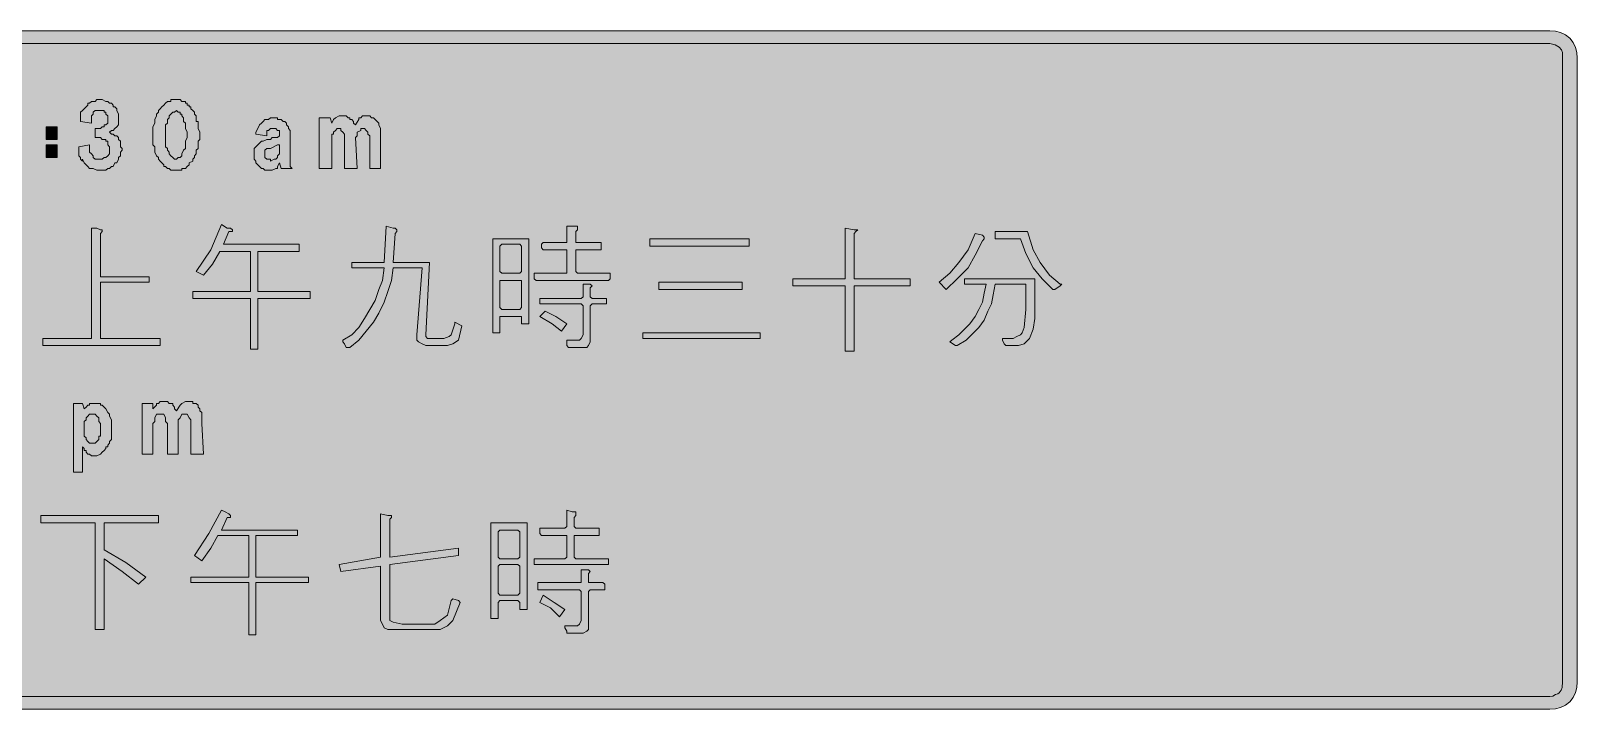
# Model space of a CAD drawing. Header units: metres. Extents: x 14 to 555, y 81 to 193.
# Drawn here: x 298.2 to 554.9, y 80.8 to 193.3 of the extents above; entities that cross this region are included whole.
import ezdxf

# ---------------------------------------------------------------- set-up
doc = ezdxf.new("R2010")
doc.units = ezdxf.units.M
doc.layers.add('FILL_BLACK_000000', color=7, linetype='Continuous', true_color=0x000000)
doc.layers.add('FILL_PINK_E1E1E1', color=7, linetype='Continuous', true_color=0xe1e1e1)

msp = doc.modelspace()

# ---------------------------------------------------------------- hatches: boundary and pattern name
at = {"layer": 'FILL_BLACK_000000', "true_color": 0x000000}
h = msp.add_hatch(color=7, dxfattribs=at)
h.dxf.hatch_style = 1
h.paths.add_polyline_path([(551.25, 193.2), (552.11, 193), (552.92, 192.63), (553.65, 192.06), (554.22, 191.33), (554.59, 190.52), (554.79, 189.66), (554.85, 188.76), (554.85, 85.26), (554.79, 84.36), (554.59, 83.5), (554.22, 82.69), (553.65, 81.96), (552.92, 81.39), (552.11, 81.02), (551.25, 80.82), (550.35, 80.76), (18.45, 80.76), (17.55, 80.8), (16.65, 81.06), (16.01, 81.51), (15.15, 81.96), (14.25, 83.46), (13.99, 84.36), (13.95, 85.26), (13.95, 188.76), (14.01, 189.66), (14.21, 190.52), (14.58, 191.33), (15.15, 192.06), (16.01, 192.62), (16.65, 192.96), (17.55, 193.22), (18.45, 193.26), (550.35, 193.26), (551.25, 193.2)])
h.paths.add_polyline_path([(16.95, 190.56), (16.27, 189.66), (16.11, 189.21), (16.05, 188.76), (16.05, 85.26), (16.11, 84.81), (16.27, 84.36), (16.95, 83.46), (17.59, 83.05), (18.45, 82.86), (550.35, 82.86), (550.8, 82.9), (551.25, 83.16), (551.66, 83.31), (551.85, 83.46), (552.2, 83.91), (552.37, 84.36), (552.45, 85.26), (552.45, 188.76), (552.45, 189.66), (552.26, 190.11), (551.85, 190.56), (551.21, 190.97), (550.35, 191.16), (18.45, 191.16), (17.59, 190.97), (16.95, 190.56)], flags=16)
h = msp.add_hatch(color=7, dxfattribs=at)
h.dxf.hatch_style = 1
h.paths.add_polyline_path([(308.85, 175.56), (308.85, 177.06), (309.45, 177.06), (309.75, 177.06), (310.05, 177.36), (310.35, 177.36), (310.35, 177.66), (310.65, 177.66), (310.95, 177.96), (310.95, 178.26), (310.95, 178.86), (310.95, 179.16), (310.65, 179.46), (310.65, 179.76), (310.35, 179.76), (310.35, 180.06), (310.05, 180.06), (309.75, 180.06), (309.45, 180.06), (309.15, 180.06), (308.85, 180.06), (308.55, 179.76), (308.55, 179.46), (308.25, 179.16), (308.25, 178.86), (308.25, 178.56), (308.25, 177.96), (306.45, 178.26), (306.45, 178.56), (306.45, 179.16), (306.45, 179.76), (306.75, 180.06), (307.05, 180.36), (307.35, 180.66), (307.65, 180.96), (307.65, 181.26), (307.95, 181.26), (308.25, 181.56), (308.55, 181.56), (308.85, 181.56), (309.15, 181.86), (309.45, 181.86), (309.75, 181.86), (310.05, 181.86), (310.65, 181.56), (310.95, 181.56), (311.25, 181.26), (311.55, 181.26), (311.85, 180.96), (311.85, 180.66), (312.15, 180.66), (312.45, 180.36), (312.45, 180.06), (312.75, 179.46), (312.75, 179.16), (312.75, 178.86), (312.75, 178.26), (312.75, 177.96), (312.75, 177.66), (312.45, 177.36), (312.15, 177.06), (311.85, 176.76), (311.55, 176.76), (311.25, 176.46), (311.55, 176.16), (311.85, 176.16), (312.15, 175.86), (312.45, 175.86), (312.75, 175.56), (312.75, 175.26), (313.05, 174.96), (313.05, 174.66), (313.05, 174.36), (313.05, 174.06), (313.35, 173.76), (313.35, 173.46), (313.05, 173.16), (313.05, 172.86), (313.05, 172.56), (312.75, 172.26), (312.75, 171.96), (312.45, 171.36), (312.15, 171.36), (311.85, 170.76), (311.55, 170.76), (311.25, 170.46), (310.95, 170.46), (310.65, 170.16), (310.05, 170.16), (309.75, 170.16), (309.45, 170.16), (309.15, 170.16), (308.55, 170.46), (308.25, 170.46), (307.95, 170.46), (307.65, 170.76), (307.35, 171.06), (307.05, 171.36), (306.75, 171.96), (306.75, 171.66), (306.45, 171.96), (306.45, 172.26), (306.15, 172.56), (306.15, 172.86), (306.15, 173.46), (306.15, 174.06), (307.95, 174.36), (307.95, 173.76), (307.95, 173.16), (308.25, 172.86), (308.55, 172.56), (308.55, 172.26), (308.85, 171.96), (309.15, 171.96), (309.45, 171.96), (309.75, 171.96), (310.05, 171.96), (310.35, 172.26), (310.65, 172.26), (310.95, 172.56), (311.25, 172.86), (311.25, 173.46), (311.25, 173.76), (311.25, 174.06), (310.95, 174.36), (310.95, 174.96), (310.65, 174.96), (310.65, 175.26), (310.05, 175.26), (309.75, 175.56), (309.45, 175.56), (308.85, 175.56)])
h = msp.add_hatch(color=7, dxfattribs=at)
h.dxf.hatch_style = 1
h.paths.add_polyline_path([(318.45, 175.26), (318.45, 175.86), (318.45, 176.16), (318.45, 176.46), (318.45, 177.06), (318.45, 177.36), (318.75, 177.96), (318.75, 178.26), (318.75, 178.56), (319.05, 179.16), (319.05, 179.46), (319.35, 179.76), (319.35, 180.06), (319.65, 180.36), (319.95, 180.66), (320.25, 180.96), (320.55, 181.26), (320.85, 181.56), (321.15, 181.56), (321.45, 181.56), (321.45, 181.86), (322.05, 181.86), (322.35, 181.86), (322.65, 181.86), (322.95, 181.86), (323.25, 181.56), (323.55, 181.56), (323.85, 181.56), (323.85, 181.26), (324.15, 181.26), (324.15, 180.96), (324.45, 180.96), (324.45, 180.66), (324.75, 180.66), (324.75, 180.36), (325.05, 180.06), (325.35, 179.76), (325.35, 179.46), (325.65, 179.16), (325.65, 178.86), (325.65, 178.56), (325.65, 178.26), (325.95, 178.26), (325.95, 177.96), (325.95, 177.66), (325.95, 177.06), (326.25, 176.46), (326.25, 176.16), (326.25, 175.86), (326.25, 175.56), (326.25, 175.26), (325.95, 174.96), (325.95, 174.36), (325.95, 174.06), (325.95, 173.76), (325.65, 173.46), (325.65, 173.16), (325.65, 172.86), (325.35, 172.56), (325.35, 172.26), (325.05, 171.96), (325.05, 171.66), (324.45, 171.36), (324.45, 171.06), (324.15, 170.76), (323.85, 170.46), (323.55, 170.46), (323.25, 170.46), (323.25, 170.16), (322.95, 170.16), (322.65, 170.16), (322.35, 170.16), (322.05, 170.16), (321.75, 170.16), (321.45, 170.16), (321.15, 170.46), (320.85, 170.46), (320.55, 170.76), (320.25, 170.76), (320.25, 171.06), (319.95, 171.36), (319.65, 171.66), (319.35, 171.96), (319.35, 172.26), (319.05, 172.56), (318.75, 173.16), (318.75, 173.46), (318.75, 174.06), (318.45, 174.36), (318.45, 174.66), (318.45, 174.96), (318.45, 175.26)])
h.paths.add_polyline_path([(320.55, 176.16), (320.55, 175.86), (320.55, 175.26), (320.55, 174.66), (320.55, 174.36), (320.55, 174.06), (320.85, 173.76), (320.85, 173.46), (321.15, 173.16), (321.15, 172.86), (321.45, 172.56), (321.75, 172.26), (322.05, 171.96), (322.35, 171.96), (322.65, 172.26), (322.95, 172.26), (323.25, 172.56), (323.25, 172.86), (323.55, 173.46), (323.85, 173.76), (323.85, 174.36), (323.85, 174.96), (324.15, 175.56), (324.15, 175.86), (324.15, 176.46), (323.85, 177.06), (323.85, 177.66), (323.85, 177.96), (323.55, 178.26), (323.55, 178.56), (323.55, 178.86), (323.25, 179.16), (323.25, 179.46), (322.95, 179.46), (322.95, 179.76), (322.65, 179.76), (322.35, 180.06), (322.05, 179.76), (321.75, 179.76), (321.45, 179.46), (321.15, 179.16), (321.15, 178.86), (320.85, 178.56), (320.85, 177.96), (320.55, 177.66), (320.55, 177.06), (320.55, 176.46), (320.55, 176.16)], flags=16)
h = msp.add_hatch(color=7, dxfattribs=at)
h.dxf.hatch_style = 1
h.paths.add_polyline_path([(302.55, 177.36), (302.55, 175.26), (300.75, 175.26), (300.75, 177.36), (302.55, 177.36)])
h = msp.add_hatch(color=7, dxfattribs=at)
h.dxf.hatch_style = 1
h.paths.add_polyline_path([(335.55, 176.46), (335.85, 177.06), (336.15, 177.66), (336.45, 177.96), (336.75, 178.26), (337.05, 178.56), (337.65, 178.56), (337.95, 178.86), (338.55, 178.86), (338.85, 178.86), (339.15, 178.86), (339.15, 178.56), (339.75, 178.56), (340.05, 178.26), (340.35, 178.26), (340.65, 177.96), (340.65, 177.66), (340.95, 177.36), (340.95, 177.06), (341.25, 176.76), (341.25, 176.16), (341.25, 175.86), (341.25, 171.06), (341.25, 170.76), (341.55, 170.46), (339.75, 170.46), (339.45, 171.36), (339.15, 170.76), (339.15, 170.46), (338.85, 170.46), (338.25, 170.16), (337.95, 170.16), (337.35, 170.16), (337.05, 170.16), (336.75, 170.46), (336.45, 170.46), (336.15, 170.76), (335.85, 171.06), (335.55, 171.36), (335.55, 171.66), (335.25, 171.96), (335.25, 172.26), (335.25, 172.56), (335.25, 173.16), (335.25, 173.76), (335.55, 174.06), (335.85, 174.36), (336.15, 174.66), (336.45, 174.96), (336.75, 174.96), (337.35, 175.26), (337.95, 175.26), (338.25, 175.56), (338.55, 175.56), (338.85, 175.56), (339.15, 175.56), (339.45, 175.86), (339.45, 176.46), (339.45, 176.76), (339.15, 176.76), (338.85, 177.06), (338.55, 177.06), (338.25, 177.06), (337.95, 177.06), (337.65, 176.76), (337.35, 176.76), (337.35, 176.46), (337.35, 175.86), (335.55, 176.16), (335.55, 176.46)])
h.paths.add_polyline_path([(337.65, 173.76), (337.35, 173.76), (337.05, 173.46), (337.05, 173.16), (337.05, 172.86), (337.05, 172.56), (337.05, 172.26), (337.35, 171.96), (337.65, 171.96), (337.95, 171.96), (337.95, 171.66), (338.55, 171.96), (338.85, 171.96), (339.15, 172.26), (339.15, 172.56), (339.45, 172.86), (339.45, 173.16), (339.45, 174.36), (339.15, 174.36), (337.95, 173.76), (337.65, 173.76)], flags=16)
h = msp.add_hatch(color=7, dxfattribs=at)
h.dxf.hatch_style = 1
h.paths.add_polyline_path([(348.15, 170.46), (346.05, 170.46), (346.05, 178.86), (347.85, 178.86), (348.15, 177.96), (348.45, 178.56), (348.75, 178.86), (349.35, 179.16), (349.65, 179.16), (349.95, 179.16), (350.55, 179.16), (350.85, 178.86), (351.15, 178.86), (351.15, 178.56), (351.45, 178.56), (351.75, 178.26), (351.75, 177.96), (352.05, 177.66), (352.65, 178.56), (352.65, 178.86), (352.95, 178.86), (353.25, 179.16), (353.55, 179.16), (353.85, 179.16), (354.15, 179.16), (354.45, 179.16), (354.75, 178.86), (355.05, 178.86), (355.35, 178.56), (355.65, 178.26), (355.95, 177.96), (355.95, 177.66), (356.25, 177.06), (356.25, 176.76), (356.25, 176.46), (356.25, 175.86), (356.25, 175.56), (356.25, 170.46), (354.45, 170.46), (354.45, 175.26), (354.45, 175.86), (354.15, 176.16), (354.15, 176.46), (353.85, 176.76), (353.55, 177.06), (353.25, 177.06), (352.95, 177.06), (352.95, 176.76), (352.35, 176.46), (352.35, 176.16), (352.35, 175.86), (352.05, 175.56), (352.35, 170.46), (350.25, 170.46), (350.25, 175.26), (350.25, 175.86), (350.25, 176.16), (349.95, 176.46), (349.65, 176.76), (349.65, 177.06), (349.35, 177.06), (349.05, 177.06), (348.75, 176.76), (348.45, 176.46), (348.45, 176.16), (348.15, 176.16), (348.15, 175.86), (348.15, 175.56), (348.15, 175.26), (348.15, 170.46)])
h = msp.add_hatch(color=7, dxfattribs=at)
h.dxf.hatch_style = 1
h.paths.add_polyline_path([(302.55, 174.36), (302.55, 172.26), (300.75, 172.26), (300.75, 174.36), (302.55, 174.36)])
h = msp.add_hatch(color=7, dxfattribs=at)
h.dxf.hatch_style = 1
h.paths.add_polyline_path([(317.85, 151.56), (309.75, 151.56), (309.75, 142.26), (319.65, 142.26), (319.65, 141.06), (300.15, 141.06), (300.15, 142.26), (308.25, 142.26), (308.25, 160.56), (309.15, 160.56), (309.75, 160.26), (310.05, 160.26), (310.05, 159.96), (309.75, 159.66), (309.75, 152.46), (317.85, 152.46), (317.85, 151.56)])
h = msp.add_hatch(color=7, dxfattribs=at)
h.dxf.hatch_style = 1
h.paths.add_polyline_path([(334.65, 140.46), (334.65, 148.86), (325.05, 148.86), (325.05, 150.06), (334.65, 150.06), (334.65, 156.66), (329.55, 156.66), (328.35, 154.56), (326.85, 152.76), (325.65, 153.36), (328.05, 156.96), (329.85, 161.16), (330.75, 160.56), (331.35, 160.56), (331.65, 160.26), (331.65, 159.96), (331.05, 159.96), (330.15, 157.86), (342.75, 157.86), (342.75, 156.66), (335.85, 156.66), (335.85, 150.06), (344.55, 150.06), (344.55, 148.86), (335.85, 148.86), (335.85, 140.46), (334.65, 140.46)])
h = msp.add_hatch(color=7, dxfattribs=at)
h.dxf.hatch_style = 1
h.paths.add_polyline_path([(358.35, 153.96), (358.05, 151.86), (357.45, 150.06), (356.85, 148.26), (355.95, 146.46), (355.05, 144.96), (353.85, 143.46), (352.65, 141.96), (351.15, 140.76), (350.55, 140.76), (350.25, 141.36), (349.95, 141.66), (349.95, 141.96), (351.45, 142.86), (352.65, 144.06), (353.55, 145.56), (354.45, 147.06), (355.35, 148.56), (355.95, 150.36), (356.55, 151.86), (356.85, 153.96), (351.45, 153.96), (351.45, 154.86), (356.85, 154.86), (357.15, 160.86), (358.35, 160.56), (358.65, 160.56), (358.95, 160.26), (358.95, 159.96), (358.65, 159.66), (358.35, 154.86), (364.35, 154.86), (363.75, 142.86), (363.75, 142.56), (364.05, 142.26), (366.75, 142.26), (367.65, 142.56), (367.95, 142.86), (368.55, 144.66), (368.55, 144.96), (369.75, 144.36), (369.15, 141.96), (368.25, 141.36), (367.35, 141.06), (363.75, 141.06), (363.15, 141.36), (362.55, 141.66), (362.25, 141.96), (362.25, 142.86), (363.15, 153.96), (358.35, 153.96)])
h = msp.add_hatch(color=7, dxfattribs=at)
h.dxf.hatch_style = 1
h.paths.add_polyline_path([(383.55, 156.96), (383.25, 156.96), (382.95, 157.26), (382.95, 157.86), (383.25, 158.16), (383.55, 158.16), (387.15, 158.16), (387.15, 160.86), (387.45, 160.86), (388.35, 160.86), (388.95, 160.86), (388.95, 160.56), (388.95, 160.26), (388.65, 159.96), (388.65, 158.16), (388.95, 158.16), (392.85, 158.16), (392.85, 157.86), (392.85, 157.26), (392.85, 156.96), (388.95, 156.96), (388.65, 156.96), (388.65, 153.36), (388.95, 153.06), (394.05, 153.06), (394.35, 153.06), (394.35, 152.16), (394.05, 151.86), (382.05, 151.86), (381.75, 152.16), (381.75, 153.06), (382.05, 153.06), (387.15, 153.06), (387.15, 153.36), (387.15, 156.96), (383.55, 156.96)])
h = msp.add_hatch(color=7, dxfattribs=at)
h.dxf.hatch_style = 1
h.paths.add_polyline_path([(444.15, 150.96), (434.85, 150.96), (434.85, 140.16), (433.35, 140.16), (433.35, 150.96), (424.65, 150.96), (424.65, 152.16), (433.35, 152.16), (433.35, 160.56), (434.85, 160.26), (435.15, 160.26), (435.45, 160.26), (435.15, 159.96), (434.85, 159.66), (434.85, 152.16), (444.15, 152.16), (444.15, 150.96)])
h = msp.add_hatch(color=7, dxfattribs=at)
h.dxf.hatch_style = 1
h.paths.add_polyline_path([(452.25, 154.86), (453.75, 156.96), (454.95, 159.66), (456.15, 159.36), (456.45, 159.06), (456.45, 158.76), (456.15, 158.46), (454.95, 156.06), (453.75, 153.96), (451.95, 152.16), (450.15, 150.36), (448.95, 151.56), (450.75, 153.06), (452.25, 154.86)])
h = msp.add_hatch(color=7, dxfattribs=at)
h.dxf.hatch_style = 1
h.paths.add_polyline_path([(458.25, 158.76), (458.25, 159.96), (463.65, 159.96), (464.55, 156.96), (465.75, 154.86), (467.25, 152.76), (469.05, 151.26), (469.35, 151.26), (469.05, 150.96), (468.15, 150.36), (467.85, 150.36), (466.05, 152.16), (464.55, 153.96), (463.35, 156.36), (462.45, 158.76), (458.25, 158.76)])
h = msp.add_hatch(color=7, dxfattribs=at)
h.dxf.hatch_style = 1
h.paths.add_polyline_path([(376.05, 145.86), (376.05, 143.16), (374.85, 143.16), (374.85, 158.76), (380.85, 158.76), (380.85, 144.96), (380.85, 144.66), (379.65, 144.66), (379.65, 144.96), (379.65, 145.86), (379.35, 145.86), (376.35, 145.86), (376.05, 145.86)])
h.paths.add_polyline_path([(379.35, 147.06), (379.65, 147.36), (379.65, 151.86), (379.35, 151.86), (376.35, 151.86), (376.05, 151.86), (376.05, 147.36), (376.35, 147.06), (379.35, 147.06)], flags=16)
h.paths.add_polyline_path([(376.35, 157.86), (376.05, 157.56), (376.05, 153.36), (376.35, 153.06), (379.35, 153.06), (379.65, 153.36), (379.65, 157.56), (379.35, 157.86), (376.35, 157.86)], flags=16)
h = msp.add_hatch(color=7, dxfattribs=at)
h.dxf.hatch_style = 1
h.paths.add_polyline_path([(400.95, 158.76), (417.45, 158.76), (417.45, 157.56), (400.95, 157.56), (400.95, 158.76)])
h = msp.add_hatch(color=7, dxfattribs=at)
h.dxf.hatch_style = 1
h.paths.add_polyline_path([(402.45, 150.36), (402.45, 151.56), (416.25, 151.56), (416.25, 150.36), (402.45, 150.36)])
h = msp.add_hatch(color=7, dxfattribs=at)
h.dxf.hatch_style = 1
h.paths.add_polyline_path([(456.45, 149.76), (456.75, 151.26), (453.15, 151.26), (453.15, 152.16), (464.85, 152.16), (464.85, 145.56), (464.55, 143.76), (463.95, 142.26), (463.05, 141.36), (462.15, 141.06), (460.35, 141.06), (460.05, 141.06), (459.75, 141.36), (459.45, 141.96), (459.45, 142.26), (459.75, 142.26), (461.25, 142.26), (461.85, 142.56), (462.45, 142.86), (462.75, 143.16), (463.05, 144.06), (463.35, 147.06), (463.35, 151.26), (458.25, 151.26), (457.95, 149.46), (457.65, 147.96), (457.05, 146.76), (456.45, 145.26), (455.55, 144.06), (454.35, 142.86), (453.45, 141.96), (451.95, 141.06), (451.65, 141.06), (450.75, 141.66), (451.05, 141.96), (452.25, 142.86), (453.15, 143.76), (454.05, 144.66), (454.95, 145.86), (455.55, 147.06), (456.15, 148.26), (456.45, 149.76)])
h = msp.add_hatch(color=7, dxfattribs=at)
h.dxf.hatch_style = 1
h.paths.add_polyline_path([(382.65, 148.86), (389.55, 148.86), (389.85, 149.16), (389.85, 151.26), (390.45, 151.26), (391.05, 151.26), (391.35, 150.96), (391.05, 150.66), (391.05, 149.16), (391.35, 148.86), (393.45, 148.86), (393.75, 148.86), (393.75, 147.96), (393.45, 147.96), (391.35, 147.96), (391.05, 147.66), (391.05, 142.26), (391.05, 141.66), (390.75, 141.06), (390.45, 140.76), (390.15, 140.76), (387.75, 140.76), (387.45, 140.76), (387.15, 141.06), (387.15, 141.66), (387.15, 141.96), (387.45, 141.96), (389.25, 141.96), (389.55, 142.26), (389.85, 142.86), (389.85, 147.66), (389.55, 147.96), (382.65, 147.96), (382.65, 148.86)])
h = msp.add_hatch(color=7, dxfattribs=at)
h.dxf.hatch_style = 1
h.paths.add_polyline_path([(383.55, 146.76), (385.35, 145.86), (387.15, 144.66), (386.25, 143.46), (384.75, 144.66), (382.65, 145.86), (383.55, 146.76)])
h = msp.add_hatch(color=7, dxfattribs=at)
h.dxf.hatch_style = 1
h.paths.add_polyline_path([(399.75, 143.16), (419.25, 143.16), (419.25, 142.26), (399.75, 142.26), (399.75, 143.16)])
h = msp.add_hatch(color=7, dxfattribs=at)
h.dxf.hatch_style = 1
h.paths.add_polyline_path([(305.25, 120.06), (305.25, 131.46), (306.75, 131.46), (307.05, 130.56), (307.35, 130.86), (307.65, 131.16), (307.95, 131.16), (307.95, 131.46), (308.25, 131.46), (308.85, 131.46), (309.45, 131.46), (309.75, 131.46), (309.75, 131.16), (310.05, 131.16), (310.35, 130.86), (310.65, 130.56), (310.95, 129.96), (311.25, 129.66), (311.25, 129.36), (311.55, 128.76), (311.55, 128.46), (311.55, 128.16), (311.55, 127.56), (311.55, 127.26), (311.55, 126.96), (311.55, 126.36), (311.55, 126.06), (311.55, 125.76), (311.55, 125.46), (311.25, 125.16), (311.25, 124.86), (310.95, 124.56), (310.95, 124.26), (310.65, 124.26), (310.65, 123.96), (310.35, 123.66), (310.05, 123.36), (309.75, 123.06), (309.15, 122.76), (308.85, 122.76), (308.55, 122.76), (308.25, 122.76), (307.95, 123.06), (307.65, 123.06), (307.35, 123.36), (307.35, 123.66), (307.05, 123.66), (307.05, 123.96), (306.75, 124.26), (306.75, 120.06), (305.25, 120.06)])
h.paths.add_polyline_path([(308.85, 124.86), (309.15, 125.16), (309.45, 125.46), (309.45, 126.06), (309.75, 126.06), (309.75, 126.36), (309.75, 126.96), (309.75, 127.26), (309.75, 127.86), (309.75, 128.16), (309.45, 128.46), (309.45, 128.76), (309.45, 129.06), (309.15, 129.36), (308.85, 129.66), (308.55, 129.66), (308.25, 129.66), (307.95, 129.66), (307.65, 129.36), (307.35, 129.06), (307.35, 128.76), (307.05, 128.46), (307.05, 128.16), (307.05, 127.86), (307.05, 127.56), (307.05, 127.26), (307.05, 126.96), (307.05, 126.66), (307.05, 126.06), (307.35, 125.76), (307.35, 125.46), (307.65, 125.16), (307.95, 124.86), (308.25, 124.86), (308.55, 124.86), (308.85, 124.86)], flags=16)
h = msp.add_hatch(color=7, dxfattribs=at)
h.dxf.hatch_style = 1
h.paths.add_polyline_path([(318.45, 123.06), (316.65, 123.06), (316.65, 131.46), (318.45, 131.46), (318.45, 130.56), (319.05, 131.16), (319.05, 131.46), (319.35, 131.46), (319.65, 131.76), (319.95, 131.76), (320.25, 131.76), (320.85, 131.76), (321.15, 131.46), (321.45, 131.46), (321.75, 131.46), (321.75, 131.16), (322.05, 130.86), (322.05, 130.56), (322.35, 130.26), (322.95, 131.16), (323.25, 131.46), (323.85, 131.76), (324.15, 131.76), (324.45, 131.76), (325.05, 131.76), (325.05, 131.46), (325.35, 131.46), (325.65, 131.46), (325.95, 131.16), (325.95, 130.86), (326.25, 130.56), (326.25, 130.26), (326.55, 129.96), (326.55, 129.36), (326.55, 129.06), (326.55, 128.76), (326.55, 128.16), (326.85, 123.06), (324.75, 123.06), (324.75, 127.86), (324.75, 128.16), (324.75, 128.46), (324.75, 128.76), (324.45, 129.06), (324.15, 129.66), (323.85, 129.66), (323.55, 129.66), (323.25, 129.66), (322.95, 129.06), (322.65, 128.76), (322.65, 128.46), (322.65, 128.16), (322.65, 123.06), (320.85, 123.06), (320.85, 127.86), (320.85, 128.16), (320.55, 128.46), (320.55, 128.76), (320.55, 129.06), (320.25, 129.66), (319.95, 129.66), (319.65, 129.66), (319.35, 129.66), (319.05, 129.66), (318.75, 129.06), (318.75, 128.76), (318.75, 128.46), (318.45, 128.16), (318.45, 127.86), (318.45, 123.06)])
h = msp.add_hatch(color=7, dxfattribs=at)
h.dxf.hatch_style = 1
h.paths.add_polyline_path([(334.35, 93.06), (334.35, 101.76), (324.75, 101.76), (324.75, 102.66), (334.35, 102.66), (334.35, 109.56), (329.25, 109.56), (328.05, 107.46), (326.55, 105.36), (325.35, 106.26), (327.75, 109.86), (329.85, 113.76), (330.45, 113.46), (331.05, 113.16), (331.35, 112.86), (331.35, 112.56), (330.75, 112.56), (329.85, 110.46), (342.45, 110.46), (342.45, 109.56), (335.55, 109.56), (335.55, 102.66), (344.25, 102.66), (344.25, 101.76), (335.55, 101.76), (335.55, 93.06), (334.35, 93.06)])
h = msp.add_hatch(color=7, dxfattribs=at)
h.dxf.hatch_style = 1
h.paths.add_polyline_path([(369.15, 106.26), (357.75, 104.76), (357.75, 95.46), (358.35, 95.16), (359.85, 94.86), (365.25, 94.86), (366.15, 95.46), (367.35, 96.36), (367.95, 98.76), (368.25, 99.06), (369.15, 98.76), (369.45, 98.46), (368.85, 96.96), (368.25, 95.46), (367.35, 94.56), (366.15, 93.96), (364.95, 93.96), (358.05, 93.96), (357.45, 93.96), (356.85, 94.26), (356.55, 94.86), (356.25, 95.46), (356.25, 104.46), (349.65, 103.56), (349.35, 104.76), (356.25, 105.96), (356.25, 113.16), (357.45, 112.86), (358.05, 112.86), (358.05, 112.56), (357.75, 112.26), (357.75, 105.96), (369.15, 107.46), (369.15, 106.26)])
h = msp.add_hatch(color=7, dxfattribs=at)
h.dxf.hatch_style = 1
h.paths.add_polyline_path([(386.85, 109.56), (383.25, 109.56), (382.95, 109.56), (382.65, 109.86), (382.65, 110.76), (382.95, 110.76), (383.25, 110.76), (386.85, 110.76), (387.15, 111.06), (387.15, 113.46), (387.15, 113.76), (388.05, 113.46), (388.65, 113.46), (388.65, 113.16), (388.65, 112.86), (388.35, 112.56), (388.35, 111.06), (388.65, 110.76), (392.55, 110.76), (392.55, 109.86), (392.55, 109.56), (388.65, 109.56), (388.35, 109.56), (388.35, 105.96), (388.65, 105.66), (393.75, 105.66), (394.05, 105.66), (394.05, 104.76), (393.75, 104.76), (381.75, 104.76), (381.75, 105.66), (386.85, 105.66), (387.15, 105.96), (387.15, 109.56), (386.85, 109.56)])
h = msp.add_hatch(color=7, dxfattribs=at)
h.dxf.hatch_style = 1
h.paths.add_polyline_path([(310.35, 107.16), (313.95, 105.06), (317.25, 102.66), (316.05, 101.46), (313.35, 103.56), (310.35, 105.66), (310.35, 93.96), (308.85, 93.96), (308.85, 111.66), (299.85, 111.66), (299.85, 112.86), (319.35, 112.86), (319.35, 111.66), (310.35, 111.66), (310.35, 107.16)])
h = msp.add_hatch(color=7, dxfattribs=at)
h.dxf.hatch_style = 1
h.paths.add_polyline_path([(375.75, 98.46), (375.75, 96.06), (375.75, 95.76), (374.55, 95.76), (374.55, 96.06), (374.55, 111.36), (374.55, 111.66), (380.55, 111.66), (380.55, 111.36), (380.55, 97.56), (380.55, 97.26), (379.35, 97.26), (379.35, 97.56), (379.35, 98.46), (379.05, 98.76), (376.05, 98.76), (375.75, 98.46)])
h.paths.add_polyline_path([(379.05, 99.66), (379.35, 99.96), (379.35, 104.46), (379.05, 104.76), (376.05, 104.76), (375.75, 104.46), (375.75, 99.96), (376.05, 99.66), (379.05, 99.66)], flags=16)
h.paths.add_polyline_path([(376.05, 110.46), (375.75, 110.16), (375.75, 105.96), (376.05, 105.66), (379.05, 105.66), (379.35, 105.96), (379.35, 110.16), (379.05, 110.46), (376.05, 110.46)], flags=16)
h = msp.add_hatch(color=7, dxfattribs=at)
h.dxf.hatch_style = 1
h.paths.add_polyline_path([(382.35, 101.46), (382.35, 101.76), (389.25, 101.76), (389.55, 101.76), (389.55, 103.86), (390.15, 103.86), (390.75, 103.86), (391.05, 103.56), (390.75, 103.26), (390.75, 101.76), (391.05, 101.76), (393.15, 101.76), (393.45, 101.46), (393.45, 100.56), (393.15, 100.56), (391.05, 100.56), (390.75, 100.26), (390.75, 94.86), (390.75, 94.26), (390.75, 93.96), (390.45, 93.66), (389.85, 93.36), (387.75, 93.36), (387.15, 93.36), (387.15, 93.66), (386.85, 94.26), (386.85, 94.56), (387.15, 94.56), (388.95, 94.56), (389.25, 94.86), (389.55, 95.46), (389.55, 100.26), (389.25, 100.56), (382.35, 100.56), (382.35, 101.46)])
h = msp.add_hatch(color=7, dxfattribs=at)
h.dxf.hatch_style = 1
h.paths.add_polyline_path([(383.25, 99.66), (385.05, 98.46), (386.85, 97.26), (385.95, 96.06), (384.45, 97.56), (382.65, 98.46), (383.25, 99.66)])
at = {"layer": 'FILL_PINK_E1E1E1', "true_color": 0xe1e1e1}
h = msp.add_hatch(color=7, dxfattribs=at)
h.dxf.hatch_style = 1
h.paths.add_polyline_path([(16.05, 188.76), (16.35, 189.66), (16.54, 190.11), (16.95, 190.56), (17.14, 190.71), (17.55, 190.86), (18, 191.12), (18.45, 191.16), (550.35, 191.16), (551.21, 190.97), (551.85, 190.56), (552.26, 190.11), (552.45, 189.66), (552.45, 188.76), (552.45, 85.26), (552.37, 84.36), (552.2, 83.91), (551.85, 83.46), (551.66, 83.31), (551.25, 83.16), (550.8, 82.9), (550.35, 82.86), (18.45, 82.86), (17.59, 83.05), (16.95, 83.46), (16.27, 84.36), (16.11, 84.81), (16.05, 85.26), (16.05, 188.76)])

# ---------------------------------------------------------------- linework, layer by layer
at = {"layer": 'FILL_BLACK_000000', "lineweight": 0, "true_color": 0x000000}
for points in [[(18.45, 193.26), (550.35, 193.26), (551.25, 193.2), (552.11, 193), (552.92, 192.63), (553.65, 192.06), (554.22, 191.33), (554.59, 190.52), (554.79, 189.66), (554.85, 188.76), (554.85, 85.26), (554.79, 84.36), (554.59, 83.5), (554.22, 82.69), (553.65, 81.96), (552.92, 81.39), (552.11, 81.02), (551.25, 80.82), (550.35, 80.76), (18.45, 80.76)], [(18.45, 82.86), (550.35, 82.86), (550.8, 82.9), (551.25, 83.16), (551.66, 83.31), (551.85, 83.46), (552.2, 83.91), (552.37, 84.36), (552.45, 85.26), (552.45, 188.76), (552.45, 189.66), (552.26, 190.11), (551.85, 190.56), (551.21, 190.97), (550.35, 191.16), (18.45, 191.16)]]:
    msp.add_lwpolyline(points, dxfattribs=at)
for points in [[(308.85, 175.56), (308.85, 177.06), (309.45, 177.06), (309.75, 177.06), (310.05, 177.36), (310.35, 177.36), (310.35, 177.66), (310.65, 177.66), (310.95, 177.96), (310.95, 178.26), (310.95, 178.86), (310.95, 179.16), (310.65, 179.46), (310.65, 179.76), (310.35, 179.76), (310.35, 180.06), (310.05, 180.06), (309.75, 180.06), (309.45, 180.06), (309.15, 180.06), (308.85, 180.06), (308.55, 179.76), (308.55, 179.46), (308.25, 179.16), (308.25, 178.86), (308.25, 178.56), (308.25, 177.96), (306.45, 178.26), (306.45, 178.56), (306.45, 179.16), (306.45, 179.76), (306.75, 180.06), (307.05, 180.36), (307.35, 180.66), (307.65, 180.96), (307.65, 181.26), (307.95, 181.26), (308.25, 181.56), (308.55, 181.56), (308.85, 181.56), (309.15, 181.86), (309.45, 181.86), (309.75, 181.86), (310.05, 181.86), (310.65, 181.56), (310.95, 181.56), (311.25, 181.26), (311.55, 181.26), (311.85, 180.96), (311.85, 180.66), (312.15, 180.66), (312.45, 180.36), (312.45, 180.06), (312.75, 179.46), (312.75, 179.16), (312.75, 178.86), (312.75, 178.26), (312.75, 177.96), (312.75, 177.66), (312.45, 177.36), (312.15, 177.06), (311.85, 176.76), (311.55, 176.76), (311.25, 176.46), (311.55, 176.16), (311.85, 176.16), (312.15, 175.86), (312.45, 175.86), (312.75, 175.56), (312.75, 175.26), (313.05, 174.96), (313.05, 174.66), (313.05, 174.36), (313.05, 174.06), (313.35, 173.76), (313.35, 173.46), (313.05, 173.16), (313.05, 172.86), (313.05, 172.56), (312.75, 172.26), (312.75, 171.96), (312.45, 171.36), (312.15, 171.36), (311.85, 170.76), (311.55, 170.76), (311.25, 170.46), (310.95, 170.46), (310.65, 170.16), (310.05, 170.16), (309.75, 170.16), (309.45, 170.16), (309.15, 170.16), (308.55, 170.46), (308.25, 170.46), (307.95, 170.46), (307.65, 170.76), (307.35, 171.06), (307.05, 171.36), (306.75, 171.96), (306.75, 171.66), (306.45, 171.96), (306.45, 172.26), (306.15, 172.56), (306.15, 172.86), (306.15, 173.46), (306.15, 174.06), (307.95, 174.36), (307.95, 173.76), (307.95, 173.16), (308.25, 172.86), (308.55, 172.56), (308.55, 172.26), (308.85, 171.96), (309.15, 171.96), (309.45, 171.96), (309.75, 171.96), (310.05, 171.96), (310.35, 172.26), (310.65, 172.26), (310.95, 172.56), (311.25, 172.86), (311.25, 173.46), (311.25, 173.76), (311.25, 174.06), (310.95, 174.36), (310.95, 174.96), (310.65, 174.96), (310.65, 175.26), (310.05, 175.26), (309.75, 175.56), (309.45, 175.56)], [(318.45, 175.26), (318.45, 175.86), (318.45, 176.16), (318.45, 176.46), (318.45, 177.06), (318.45, 177.36), (318.75, 177.96), (318.75, 178.26), (318.75, 178.56), (319.05, 179.16), (319.05, 179.46), (319.35, 179.76), (319.35, 180.06), (319.65, 180.36), (319.95, 180.66), (320.25, 180.96), (320.55, 181.26), (320.85, 181.56), (321.15, 181.56), (321.45, 181.56), (321.45, 181.86), (322.05, 181.86), (322.35, 181.86), (322.65, 181.86), (322.95, 181.86), (323.25, 181.56), (323.55, 181.56), (323.85, 181.56), (323.85, 181.26), (324.15, 181.26), (324.15, 180.96), (324.45, 180.96), (324.45, 180.66), (324.75, 180.66), (324.75, 180.36), (325.05, 180.06), (325.35, 179.76), (325.35, 179.46), (325.65, 179.16), (325.65, 178.86), (325.65, 178.56), (325.65, 178.26), (325.95, 178.26), (325.95, 177.96), (325.95, 177.66), (325.95, 177.06), (326.25, 176.46), (326.25, 176.16), (326.25, 175.86), (326.25, 175.56), (326.25, 175.26), (325.95, 174.96), (325.95, 174.36), (325.95, 174.06), (325.95, 173.76), (325.65, 173.46), (325.65, 173.16), (325.65, 172.86), (325.35, 172.56), (325.35, 172.26), (325.05, 171.96), (325.05, 171.66), (324.45, 171.36), (324.45, 171.06), (324.15, 170.76), (323.85, 170.46), (323.55, 170.46), (323.25, 170.46), (323.25, 170.16), (322.95, 170.16), (322.65, 170.16), (322.35, 170.16), (322.05, 170.16), (321.75, 170.16), (321.45, 170.16), (321.15, 170.46), (320.85, 170.46), (320.55, 170.76), (320.25, 170.76), (320.25, 171.06), (319.95, 171.36), (319.65, 171.66), (319.35, 171.96), (319.35, 172.26), (319.05, 172.56), (318.75, 173.16), (318.75, 173.46), (318.75, 174.06), (318.45, 174.36), (318.45, 174.66), (318.45, 174.96)], [(320.55, 176.16), (320.55, 175.86), (320.55, 175.26), (320.55, 174.66), (320.55, 174.36), (320.55, 174.06), (320.85, 173.76), (320.85, 173.46), (321.15, 173.16), (321.15, 172.86), (321.45, 172.56), (321.75, 172.26), (322.05, 171.96), (322.35, 171.96), (322.65, 172.26), (322.95, 172.26), (323.25, 172.56), (323.25, 172.86), (323.55, 173.46), (323.85, 173.76), (323.85, 174.36), (323.85, 174.96), (324.15, 175.56), (324.15, 175.86), (324.15, 176.46), (323.85, 177.06), (323.85, 177.66), (323.85, 177.96), (323.55, 178.26), (323.55, 178.56), (323.55, 178.86), (323.25, 179.16), (323.25, 179.46), (322.95, 179.46), (322.95, 179.76), (322.65, 179.76), (322.35, 180.06), (322.05, 179.76), (321.75, 179.76), (321.45, 179.46), (321.15, 179.16), (321.15, 178.86), (320.85, 178.56), (320.85, 177.96), (320.55, 177.66), (320.55, 177.06), (320.55, 176.46)], [(302.55, 177.36), (302.55, 175.26), (300.75, 175.26), (300.75, 177.36)], [(335.55, 176.46), (335.85, 177.06), (336.15, 177.66), (336.45, 177.96), (336.75, 178.26), (337.05, 178.56), (337.65, 178.56), (337.95, 178.86), (338.55, 178.86), (338.85, 178.86), (339.15, 178.86), (339.15, 178.56), (339.75, 178.56), (340.05, 178.26), (340.35, 178.26), (340.65, 177.96), (340.65, 177.66), (340.95, 177.36), (340.95, 177.06), (341.25, 176.76), (341.25, 176.16), (341.25, 175.86), (341.25, 171.06), (341.25, 170.76), (341.55, 170.46), (339.75, 170.46), (339.45, 171.36), (339.15, 170.76), (339.15, 170.46), (338.85, 170.46), (338.25, 170.16), (337.95, 170.16), (337.35, 170.16), (337.05, 170.16), (336.75, 170.46), (336.45, 170.46), (336.15, 170.76), (335.85, 171.06), (335.55, 171.36), (335.55, 171.66), (335.25, 171.96), (335.25, 172.26), (335.25, 172.56), (335.25, 173.16), (335.25, 173.76), (335.55, 174.06), (335.85, 174.36), (336.15, 174.66), (336.45, 174.96), (336.75, 174.96), (337.35, 175.26), (337.95, 175.26), (338.25, 175.56), (338.55, 175.56), (338.85, 175.56), (339.15, 175.56), (339.45, 175.86), (339.45, 176.46), (339.45, 176.76), (339.15, 176.76), (338.85, 177.06), (338.55, 177.06), (338.25, 177.06), (337.95, 177.06), (337.65, 176.76), (337.35, 176.76), (337.35, 176.46), (337.35, 175.86), (335.55, 176.16)], [(348.15, 170.46), (346.05, 170.46), (346.05, 178.86), (347.85, 178.86), (348.15, 177.96), (348.45, 178.56), (348.75, 178.86), (349.35, 179.16), (349.65, 179.16), (349.95, 179.16), (350.55, 179.16), (350.85, 178.86), (351.15, 178.86), (351.15, 178.56), (351.45, 178.56), (351.75, 178.26), (351.75, 177.96), (352.05, 177.66), (352.65, 178.56), (352.65, 178.86), (352.95, 178.86), (353.25, 179.16), (353.55, 179.16), (353.85, 179.16), (354.15, 179.16), (354.45, 179.16), (354.75, 178.86), (355.05, 178.86), (355.35, 178.56), (355.65, 178.26), (355.95, 177.96), (355.95, 177.66), (356.25, 177.06), (356.25, 176.76), (356.25, 176.46), (356.25, 175.86), (356.25, 175.56), (356.25, 170.46), (354.45, 170.46), (354.45, 175.26), (354.45, 175.86), (354.15, 176.16), (354.15, 176.46), (353.85, 176.76), (353.55, 177.06), (353.25, 177.06), (352.95, 177.06), (352.95, 176.76), (352.35, 176.46), (352.35, 176.16), (352.35, 175.86), (352.05, 175.56), (352.35, 170.46), (350.25, 170.46), (350.25, 175.26), (350.25, 175.86), (350.25, 176.16), (349.95, 176.46), (349.65, 176.76), (349.65, 177.06), (349.35, 177.06), (349.05, 177.06), (348.75, 176.76), (348.45, 176.46), (348.45, 176.16), (348.15, 176.16), (348.15, 175.86), (348.15, 175.56), (348.15, 175.26)], [(302.55, 174.36), (302.55, 172.26), (300.75, 172.26), (300.75, 174.36)], [(337.65, 173.76), (337.35, 173.76), (337.05, 173.46), (337.05, 173.16), (337.05, 172.86), (337.05, 172.56), (337.05, 172.26), (337.35, 171.96), (337.65, 171.96), (337.95, 171.96), (337.95, 171.66), (338.55, 171.96), (338.85, 171.96), (339.15, 172.26), (339.15, 172.56), (339.45, 172.86), (339.45, 173.16), (339.45, 174.36), (339.15, 174.36), (337.95, 173.76)], [(317.85, 151.56), (309.75, 151.56), (309.75, 142.26), (319.65, 142.26), (319.65, 141.06), (300.15, 141.06), (300.15, 142.26), (308.25, 142.26), (308.25, 160.56), (309.15, 160.56), (309.75, 160.26), (310.05, 160.26), (310.05, 159.96), (309.75, 159.66), (309.75, 152.46), (317.85, 152.46)], [(334.65, 140.46), (334.65, 148.86), (325.05, 148.86), (325.05, 150.06), (334.65, 150.06), (334.65, 156.66), (329.55, 156.66), (328.35, 154.56), (326.85, 152.76), (325.65, 153.36), (328.05, 156.96), (329.85, 161.16), (330.75, 160.56), (331.35, 160.56), (331.65, 160.26), (331.65, 159.96), (331.05, 159.96), (330.15, 157.86), (342.75, 157.86), (342.75, 156.66), (335.85, 156.66), (335.85, 150.06), (344.55, 150.06), (344.55, 148.86), (335.85, 148.86), (335.85, 140.46)], [(358.35, 153.96), (358.05, 151.86), (357.45, 150.06), (356.85, 148.26), (355.95, 146.46), (355.05, 144.96), (353.85, 143.46), (352.65, 141.96), (351.15, 140.76), (350.55, 140.76), (350.25, 141.36), (349.95, 141.66), (349.95, 141.96), (351.45, 142.86), (352.65, 144.06), (353.55, 145.56), (354.45, 147.06), (355.35, 148.56), (355.95, 150.36), (356.55, 151.86), (356.85, 153.96), (351.45, 153.96), (351.45, 154.86), (356.85, 154.86), (357.15, 160.86), (358.35, 160.56), (358.65, 160.56), (358.95, 160.26), (358.95, 159.96), (358.65, 159.66), (358.35, 154.86), (364.35, 154.86), (363.75, 142.86), (363.75, 142.56), (364.05, 142.26), (366.75, 142.26), (367.65, 142.56), (367.95, 142.86), (368.55, 144.66), (368.55, 144.96), (369.75, 144.36), (369.15, 141.96), (368.25, 141.36), (367.35, 141.06), (363.75, 141.06), (363.15, 141.36), (362.55, 141.66), (362.25, 141.96), (362.25, 142.86), (363.15, 153.96)], [(383.55, 156.96), (383.25, 156.96), (382.95, 157.26), (382.95, 157.86), (383.25, 158.16), (383.55, 158.16), (387.15, 158.16), (387.15, 160.86), (387.45, 160.86), (388.35, 160.86), (388.95, 160.86), (388.95, 160.56), (388.95, 160.26), (388.65, 159.96), (388.65, 158.16), (388.95, 158.16), (392.85, 158.16), (392.85, 157.86), (392.85, 157.26), (392.85, 156.96), (388.95, 156.96), (388.65, 156.96), (388.65, 153.36), (388.95, 153.06), (394.05, 153.06), (394.35, 153.06), (394.35, 152.16), (394.05, 151.86), (382.05, 151.86), (381.75, 152.16), (381.75, 153.06), (382.05, 153.06), (387.15, 153.06), (387.15, 153.36), (387.15, 156.96)], [(444.15, 150.96), (434.85, 150.96), (434.85, 140.16), (433.35, 140.16), (433.35, 150.96), (424.65, 150.96), (424.65, 152.16), (433.35, 152.16), (433.35, 160.56), (434.85, 160.26), (435.15, 160.26), (435.45, 160.26), (435.15, 159.96), (434.85, 159.66), (434.85, 152.16), (444.15, 152.16)], [(452.25, 154.86), (453.75, 156.96), (454.95, 159.66), (456.15, 159.36), (456.45, 159.06), (456.45, 158.76), (456.15, 158.46), (454.95, 156.06), (453.75, 153.96), (451.95, 152.16), (450.15, 150.36), (448.95, 151.56), (450.75, 153.06)], [(458.25, 158.76), (458.25, 159.96), (463.65, 159.96), (464.55, 156.96), (465.75, 154.86), (467.25, 152.76), (469.05, 151.26), (469.35, 151.26), (469.05, 150.96), (468.15, 150.36), (467.85, 150.36), (466.05, 152.16), (464.55, 153.96), (463.35, 156.36), (462.45, 158.76)], [(376.05, 145.86), (376.05, 143.16), (374.85, 143.16), (374.85, 158.76), (380.85, 158.76), (380.85, 144.96), (380.85, 144.66), (379.65, 144.66), (379.65, 144.96), (379.65, 145.86), (379.35, 145.86), (376.35, 145.86)], [(376.35, 157.86), (376.05, 157.56), (376.05, 153.36), (376.35, 153.06), (379.35, 153.06), (379.65, 153.36), (379.65, 157.56), (379.35, 157.86)], [(400.95, 158.76), (417.45, 158.76), (417.45, 157.56), (400.95, 157.56)], [(379.35, 147.06), (379.65, 147.36), (379.65, 151.86), (379.35, 151.86), (376.35, 151.86), (376.05, 151.86), (376.05, 147.36), (376.35, 147.06)], [(402.45, 150.36), (402.45, 151.56), (416.25, 151.56), (416.25, 150.36)], [(456.45, 149.76), (456.75, 151.26), (453.15, 151.26), (453.15, 152.16), (464.85, 152.16), (464.85, 145.56), (464.55, 143.76), (463.95, 142.26), (463.05, 141.36), (462.15, 141.06), (460.35, 141.06), (460.05, 141.06), (459.75, 141.36), (459.45, 141.96), (459.45, 142.26), (459.75, 142.26), (461.25, 142.26), (461.85, 142.56), (462.45, 142.86), (462.75, 143.16), (463.05, 144.06), (463.35, 147.06), (463.35, 151.26), (458.25, 151.26), (457.95, 149.46), (457.65, 147.96), (457.05, 146.76), (456.45, 145.26), (455.55, 144.06), (454.35, 142.86), (453.45, 141.96), (451.95, 141.06), (451.65, 141.06), (450.75, 141.66), (451.05, 141.96), (452.25, 142.86), (453.15, 143.76), (454.05, 144.66), (454.95, 145.86), (455.55, 147.06), (456.15, 148.26)], [(382.65, 148.86), (389.55, 148.86), (389.85, 149.16), (389.85, 151.26), (390.45, 151.26), (391.05, 151.26), (391.35, 150.96), (391.05, 150.66), (391.05, 149.16), (391.35, 148.86), (393.45, 148.86), (393.75, 148.86), (393.75, 147.96), (393.45, 147.96), (391.35, 147.96), (391.05, 147.66), (391.05, 142.26), (391.05, 141.66), (390.75, 141.06), (390.45, 140.76), (390.15, 140.76), (387.75, 140.76), (387.45, 140.76), (387.15, 141.06), (387.15, 141.66), (387.15, 141.96), (387.45, 141.96), (389.25, 141.96), (389.55, 142.26), (389.85, 142.86), (389.85, 147.66), (389.55, 147.96), (382.65, 147.96)], [(383.55, 146.76), (385.35, 145.86), (387.15, 144.66), (386.25, 143.46), (384.75, 144.66), (382.65, 145.86)], [(399.75, 143.16), (419.25, 143.16), (419.25, 142.26), (399.75, 142.26)], [(305.25, 120.06), (305.25, 131.46), (306.75, 131.46), (307.05, 130.56), (307.35, 130.86), (307.65, 131.16), (307.95, 131.16), (307.95, 131.46), (308.25, 131.46), (308.85, 131.46), (309.45, 131.46), (309.75, 131.46), (309.75, 131.16), (310.05, 131.16), (310.35, 130.86), (310.65, 130.56), (310.95, 129.96), (311.25, 129.66), (311.25, 129.36), (311.55, 128.76), (311.55, 128.46), (311.55, 128.16), (311.55, 127.56), (311.55, 127.26), (311.55, 126.96), (311.55, 126.36), (311.55, 126.06), (311.55, 125.76), (311.55, 125.46), (311.25, 125.16), (311.25, 124.86), (310.95, 124.56), (310.95, 124.26), (310.65, 124.26), (310.65, 123.96), (310.35, 123.66), (310.05, 123.36), (309.75, 123.06), (309.15, 122.76), (308.85, 122.76), (308.55, 122.76), (308.25, 122.76), (307.95, 123.06), (307.65, 123.06), (307.35, 123.36), (307.35, 123.66), (307.05, 123.66), (307.05, 123.96), (306.75, 124.26), (306.75, 120.06)], [(318.45, 123.06), (316.65, 123.06), (316.65, 131.46), (318.45, 131.46), (318.45, 130.56), (319.05, 131.16), (319.05, 131.46), (319.35, 131.46), (319.65, 131.76), (319.95, 131.76), (320.25, 131.76), (320.85, 131.76), (321.15, 131.46), (321.45, 131.46), (321.75, 131.46), (321.75, 131.16), (322.05, 130.86), (322.05, 130.56), (322.35, 130.26), (322.95, 131.16), (323.25, 131.46), (323.85, 131.76), (324.15, 131.76), (324.45, 131.76), (325.05, 131.76), (325.05, 131.46), (325.35, 131.46), (325.65, 131.46), (325.95, 131.16), (325.95, 130.86), (326.25, 130.56), (326.25, 130.26), (326.55, 129.96), (326.55, 129.36), (326.55, 129.06), (326.55, 128.76), (326.55, 128.16), (326.85, 123.06), (324.75, 123.06), (324.75, 127.86), (324.75, 128.16), (324.75, 128.46), (324.75, 128.76), (324.45, 129.06), (324.15, 129.66), (323.85, 129.66), (323.55, 129.66), (323.25, 129.66), (322.95, 129.06), (322.65, 128.76), (322.65, 128.46), (322.65, 128.16), (322.65, 123.06), (320.85, 123.06), (320.85, 127.86), (320.85, 128.16), (320.55, 128.46), (320.55, 128.76), (320.55, 129.06), (320.25, 129.66), (319.95, 129.66), (319.65, 129.66), (319.35, 129.66), (319.05, 129.66), (318.75, 129.06), (318.75, 128.76), (318.75, 128.46), (318.45, 128.16), (318.45, 127.86)], [(308.85, 124.86), (309.15, 125.16), (309.45, 125.46), (309.45, 126.06), (309.75, 126.06), (309.75, 126.36), (309.75, 126.96), (309.75, 127.26), (309.75, 127.86), (309.75, 128.16), (309.45, 128.46), (309.45, 128.76), (309.45, 129.06), (309.15, 129.36), (308.85, 129.66), (308.55, 129.66), (308.25, 129.66), (307.95, 129.66), (307.65, 129.36), (307.35, 129.06), (307.35, 128.76), (307.05, 128.46), (307.05, 128.16), (307.05, 127.86), (307.05, 127.56), (307.05, 127.26), (307.05, 126.96), (307.05, 126.66), (307.05, 126.06), (307.35, 125.76), (307.35, 125.46), (307.65, 125.16), (307.95, 124.86), (308.25, 124.86), (308.55, 124.86)], [(334.35, 93.06), (334.35, 101.76), (324.75, 101.76), (324.75, 102.66), (334.35, 102.66), (334.35, 109.56), (329.25, 109.56), (328.05, 107.46), (326.55, 105.36), (325.35, 106.26), (327.75, 109.86), (329.85, 113.76), (330.45, 113.46), (331.05, 113.16), (331.35, 112.86), (331.35, 112.56), (330.75, 112.56), (329.85, 110.46), (342.45, 110.46), (342.45, 109.56), (335.55, 109.56), (335.55, 102.66), (344.25, 102.66), (344.25, 101.76), (335.55, 101.76), (335.55, 93.06)], [(369.15, 106.26), (357.75, 104.76), (357.75, 95.46), (358.35, 95.16), (359.85, 94.86), (365.25, 94.86), (366.15, 95.46), (367.35, 96.36), (367.95, 98.76), (368.25, 99.06), (369.15, 98.76), (369.45, 98.46), (368.85, 96.96), (368.25, 95.46), (367.35, 94.56), (366.15, 93.96), (364.95, 93.96), (358.05, 93.96), (357.45, 93.96), (356.85, 94.26), (356.55, 94.86), (356.25, 95.46), (356.25, 104.46), (349.65, 103.56), (349.35, 104.76), (356.25, 105.96), (356.25, 113.16), (357.45, 112.86), (358.05, 112.86), (358.05, 112.56), (357.75, 112.26), (357.75, 105.96), (369.15, 107.46)], [(386.85, 109.56), (383.25, 109.56), (382.95, 109.56), (382.65, 109.86), (382.65, 110.76), (382.95, 110.76), (383.25, 110.76), (386.85, 110.76), (387.15, 111.06), (387.15, 113.46), (387.15, 113.76), (388.05, 113.46), (388.65, 113.46), (388.65, 113.16), (388.65, 112.86), (388.35, 112.56), (388.35, 111.06), (388.65, 110.76), (392.55, 110.76), (392.55, 109.86), (392.55, 109.56), (388.65, 109.56), (388.35, 109.56), (388.35, 105.96), (388.65, 105.66), (393.75, 105.66), (394.05, 105.66), (394.05, 104.76), (393.75, 104.76), (381.75, 104.76), (381.75, 105.66), (386.85, 105.66), (387.15, 105.96), (387.15, 109.56)], [(310.35, 107.16), (313.95, 105.06), (317.25, 102.66), (316.05, 101.46), (313.35, 103.56), (310.35, 105.66), (310.35, 93.96), (308.85, 93.96), (308.85, 111.66), (299.85, 111.66), (299.85, 112.86), (319.35, 112.86), (319.35, 111.66), (310.35, 111.66)], [(375.75, 98.46), (375.75, 96.06), (375.75, 95.76), (374.55, 95.76), (374.55, 96.06), (374.55, 111.36), (374.55, 111.66), (380.55, 111.66), (380.55, 111.36), (380.55, 97.56), (380.55, 97.26), (379.35, 97.26), (379.35, 97.56), (379.35, 98.46), (379.05, 98.76), (376.05, 98.76)], [(376.05, 110.46), (375.75, 110.16), (375.75, 105.96), (376.05, 105.66), (379.05, 105.66), (379.35, 105.96), (379.35, 110.16), (379.05, 110.46)], [(379.05, 99.66), (379.35, 99.96), (379.35, 104.46), (379.05, 104.76), (376.05, 104.76), (375.75, 104.46), (375.75, 99.96), (376.05, 99.66)], [(382.35, 101.46), (382.35, 101.76), (389.25, 101.76), (389.55, 101.76), (389.55, 103.86), (390.15, 103.86), (390.75, 103.86), (391.05, 103.56), (390.75, 103.26), (390.75, 101.76), (391.05, 101.76), (393.15, 101.76), (393.45, 101.46), (393.45, 100.56), (393.15, 100.56), (391.05, 100.56), (390.75, 100.26), (390.75, 94.86), (390.75, 94.26), (390.75, 93.96), (390.45, 93.66), (389.85, 93.36), (387.75, 93.36), (387.15, 93.36), (387.15, 93.66), (386.85, 94.26), (386.85, 94.56), (387.15, 94.56), (388.95, 94.56), (389.25, 94.86), (389.55, 95.46), (389.55, 100.26), (389.25, 100.56), (382.35, 100.56)], [(383.25, 99.66), (385.05, 98.46), (386.85, 97.26), (385.95, 96.06), (384.45, 97.56), (382.65, 98.46)]]:
    msp.add_lwpolyline(points, close=True, dxfattribs=at)
at = {"layer": 'FILL_PINK_E1E1E1', "lineweight": 0, "true_color": 0xe1e1e1}
msp.add_lwpolyline([(18.45, 191.16), (550.35, 191.16), (551.21, 190.97), (551.85, 190.56), (552.26, 190.11), (552.45, 189.66), (552.45, 188.76), (552.45, 85.26), (552.37, 84.36), (552.2, 83.91), (551.85, 83.46), (551.66, 83.31), (551.25, 83.16), (550.8, 82.9), (550.35, 82.86), (18.45, 82.86)], dxfattribs=at)

doc.saveas('drawing.dxf')
